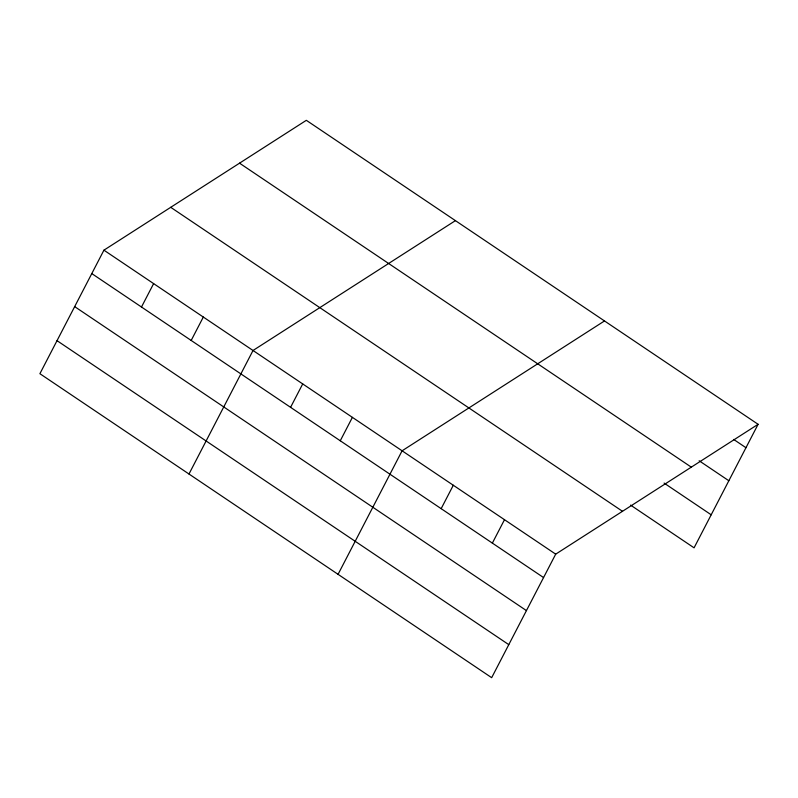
<?xml version="1.0" encoding="UTF-8"?>
<svg xmlns="http://www.w3.org/2000/svg" width="798" height="798" viewBox="0 0 798 798"><rect width="100%" height="100%" fill="white"/><g stroke="black" fill="none" stroke-linecap="round" stroke-linejoin="round"><path stroke-width="1.2" d="M103.93 250.173L39.9 373.703L491.668 677.682L555.697 554.151L758.1 424.297L306.332 120.318L103.93 250.173L555.697 554.151M141.485 307.021L153.625 283.609M191.181 340.457L203.32 317.045M188.986 474.012L253.016 350.492L455.419 220.637M290.572 407.339L302.711 383.928M340.267 440.775L352.397 417.364M338.063 574.331L402.092 450.8L604.505 320.946M441.164 508.665L453.294 485.254M492.356 543.119L504.496 519.697M758.1 424.297L694.07 547.827L630.58 505.104M733.681 439.439L745.96 447.708M699.148 460.765L728.843 480.745M239.54 163.171L691.307 467.149M664.096 483.089L711.198 514.79M170.722 207.32L622.49 511.299M91.8 273.584L543.558 577.562M74.673 306.622L526.431 610.6M57.027 340.666L508.785 644.644"/></g></svg>
